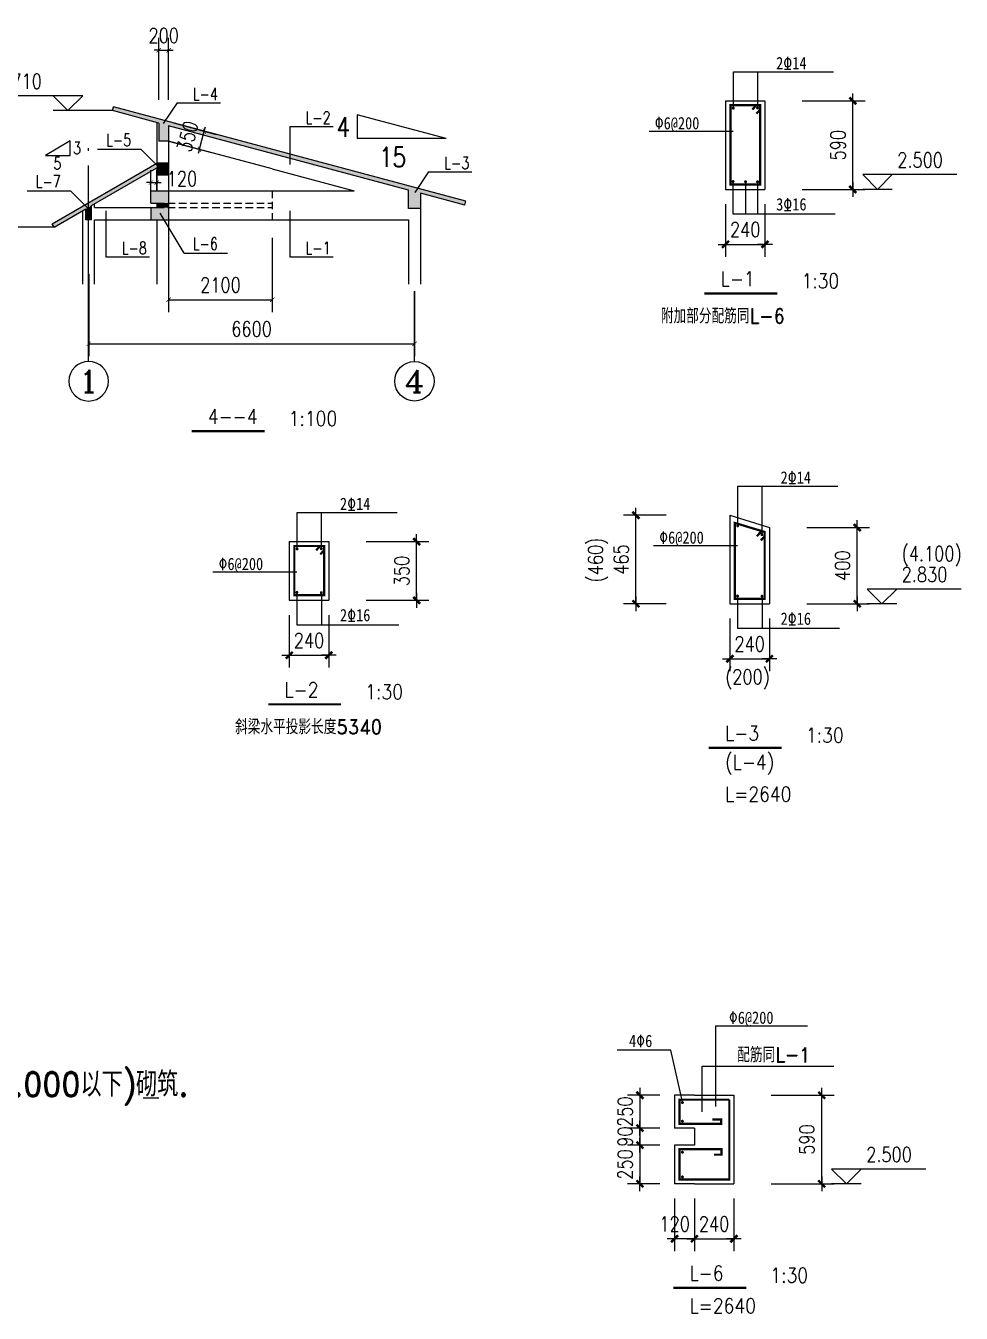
# Model space of a CAD drawing. Extents: x 79352 to 196427, y -253872 to -173208.
# Drawn here: x 111472 to 130424, y -244090 to -218011 of the extents above; entities that cross this region are included whole.
import ezdxf
from ezdxf.enums import TextEntityAlignment as Align

# ---------------------------------------------------------------- set-up
doc = ezdxf.new("R2010")
doc.units = 0
doc.header["$LTSCALE"] = 100
doc.header["$MEASUREMENT"] = 0
doc.header["$PDMODE"] = 34
doc.linetypes.add('ACAD_ISO04W100', pattern=[30.5, 24, -3, 0.5, -3])
doc.linetypes.add('DASHED', pattern=[0.75, 0.5, -0.25])
doc.layers.get('0').update_dxf_attribs({"color": 1, "linetype": 'CONTINUOUS'})
doc.layers.get('DEFPOINTS').update_dxf_attribs({"linetype": 'CONTINUOUS'})
for name, color, linetype in [('2', 200, 'CONTINUOUS'), ('AXIS', 3, 'CONTINUOUS'), ('AXIS_TEXT', 7, 'CONTINUOUS'), ('DIM', 9, 'CONTINUOUS'), ('DOTE', 252, 'ACAD_ISO04W100'), ('DRAW', 62, 'CONTINUOUS'), ('PUB_TEXT', 7, 'CONTINUOUS'), ('ROOF', 4, 'CONTINUOUS'), ('STAIR', 51, 'CONTINUOUS'), ('TXT', 253, 'CONTINUOUS'), ('构件名称', 2, 'CONTINUOUS'), ('柱', 2, 'CONTINUOUS'), ('钢筋', 1, 'CONTINUOUS')]:
    doc.layers.add(name, color=color, linetype=linetype)
doc.styles.add('COMPLEX', font='COMPLEX')
doc.styles.add('DIM_FONT', font='SIMPLEX', dxfattribs={"width": 0.8})
doc.styles.add('HZTXT3', font='romand.shx', dxfattribs={"bigfont": 'sqtxt.shx'})
doc.styles.add('SIMPLEX', font='SIMPLEX.SHX')
doc.styles.add('SUN1', font='SIMPLEX.shx', dxfattribs={"width": 0.8, "bigfont": 'hztxt.shx'})
doc.dimstyles.new('AXIS', dxfattribs={"dimtxt": 300, "dimasz": 90, "dimexe": 250, "dimexo": 0, "dimgap": 150, "dimtad": 1, "dimdec": 0, "dimrnd": 1, "dimtxsty": 'DIM_FONT', "dimblk": '_DIMX', "dimblk1": 'ARCHTICK', "dimblk2": 'ARCHTICK', "dimsah": 1, "dimcen": 2.5, "dimclrt": 7, "dimazin": 3, "dimtfac": 1, "dimtdec": 0, "dimtix": 1, "dimtmove": 0, "dimatfit": 3, "dimtvp": 0.8, "dimtolj": 1, "dimtzin": 0})
doc.dimstyles.get("Standard").update_dxf_attribs({"dimtxt": 0.18, "dimasz": 0.18, "dimexe": 0.18, "dimexo": 0.0625, "dimgap": 0.09, "dimtad": 0, "dimtih": 1, "dimtoh": 1, "dimdec": 4, "dimzin": 0, "dimtxsty": 'STANDARD', "dimcen": 0.09, "dimazin": 3, "dimtfac": 1, "dimtdec": 4, "dimtofl": 0, "dimtmove": 0, "dimatfit": 3, "dimtolj": 1, "dimtzin": 0})

# ---------------------------------------------------------------- blocks, each defined once
blk = doc.blocks.new('_AXISO')
blk.add_circle((0, 0), 0.5)
at = {"layer": 'AXIS_TEXT', "style": 'COMPLEX', "width": 1.041667}
blk.add_attdef('A', text='', height=0.56, dxfattribs=at).set_placement((-0.25, -0.28), (0.25, -0.28), align=Align.FIT)
blk = doc.blocks.new('_ARCHTICK')
at = {"color": 0, "linetype": 'BYBLOCK', "const_width": 0.15}
blk.add_lwpolyline([(-0.5, -0.5), (0.5, 0.5)], dxfattribs=at)
blk = doc.blocks.new('*D34')
at = {"color": 0, "linetype": 'BYBLOCK'}
for p, q in [((-30872, -202073), (-30872, -201658)), ((-30752, -202073), (-30752, -201658)), ((-30872, -201908), (-30962, -201908)), ((-30872, -201908), (-30752, -201908)), ((-30872, -201908), (-30752, -201908)), ((-30752, -201908), (-30662, -201908))]:
    blk.add_line(p, q, dxfattribs=at)
at = {"layer": 'DEFPOINTS', "color": 0, "linetype": 'BYBLOCK'}
for p in [(-30872, -202073), (-30752, -201908), (-30752, -202073)]:
    blk.add_point(p, dxfattribs=at)
at = {"color": 0, "linetype": 'BYBLOCK', "xscale": 90, "yscale": 90, "zscale": 90}
blk.add_blockref('_ARCHTICK', (-30872, -201908), dxfattribs=at)
at = {"color": 0, "linetype": 'BYBLOCK', "xscale": 90, "yscale": 90, "zscale": 90, "rotation": 180}
blk.add_blockref('_ARCHTICK', (-30752, -201908), dxfattribs=at)
at = {"color": 7, "linetype": 'BYBLOCK', "insert": (-30243, -201828), "char_height": 300, "attachment_point": 5, "style": 'DIM_FONT'}
blk.add_mtext('\\A1;120', dxfattribs=at)
blk = doc.blocks.new('_DIMX')
blk.add_line((-150, 0), (150, 0))
at = {"const_width": 50}
blk.add_lwpolyline([(-70, -70), (70, 70)], dxfattribs=at)
blk = doc.blocks.new('*D35')
at = {"color": 0, "linetype": 'BYBLOCK'}
for p, q in [((-30712, -200232), (-30712, -198977)), ((-30512, -200232), (-30512, -198977)), ((-30712, -199227), (-30802, -199227)), ((-30712, -199227), (-30512, -199227)), ((-30512, -199227), (-30422, -199227))]:
    blk.add_line(p, q, dxfattribs=at)
at = {"layer": 'DEFPOINTS', "color": 0, "linetype": 'BYBLOCK'}
for p in [(-30512, -199227), (-30712, -200232), (-30512, -200232)]:
    blk.add_point(p, dxfattribs=at)
at = {"color": 0, "linetype": 'BYBLOCK', "xscale": 90, "yscale": 90, "zscale": 90}
blk.add_blockref('_ARCHTICK', (-30712, -199227), dxfattribs=at)
at = {"color": 0, "linetype": 'BYBLOCK', "xscale": 90, "yscale": 90, "zscale": 90, "rotation": 180}
blk.add_blockref('_ARCHTICK', (-30512, -199227), dxfattribs=at)
at = {"color": 7, "linetype": 'BYBLOCK', "insert": (-30612, -198927), "char_height": 300, "attachment_point": 5, "style": 'DIM_FONT'}
blk.add_mtext('\\A1;200', dxfattribs=at)
blk = doc.blocks.new('*D36')
at = {"color": 0, "linetype": 'BYBLOCK'}
for p, q in [((-30414, -200699), (-29549, -200931)), ((-29790, -200866), (-29767, -200779)), ((-30512, -201066), (-29647, -201298)), ((-29888, -201233), (-29790, -200866)), ((-29888, -201233), (-29912, -201320))]:
    blk.add_line(p, q, dxfattribs=at)
at = {"layer": 'DEFPOINTS', "color": 0, "linetype": 'BYBLOCK'}
for p in [(-30414, -200699), (-30512, -201066), (-29790, -200866)]:
    blk.add_point(p, dxfattribs=at)
at = {"color": 0, "linetype": 'BYBLOCK', "xscale": 90, "yscale": 90, "zscale": 90}
for p, rotation in [((-29790, -200866), 254.9999999999995), ((-29888, -201233), 74.99999999999949)]:
    blk.add_blockref('_ARCHTICK', p, dxfattribs=dict(at, rotation=rotation))
at = {"color": 7, "linetype": 'BYBLOCK', "insert": (-30129, -200972), "char_height": 300, "attachment_point": 5, "rotation": 75, "style": 'DIM_FONT'}
blk.add_mtext('\\A1;350', dxfattribs=at)
blk = doc.blocks.new('*D37')
at = {"color": 0, "linetype": 'BYBLOCK'}
for p, q in [((-30512, -202663), (-30512, -204166)), ((-28412, -202663), (-28412, -204166)), ((-30512, -203916), (-28412, -203916))]:
    blk.add_line(p, q, dxfattribs=at)
at = {"layer": 'DEFPOINTS', "color": 0, "linetype": 'BYBLOCK'}
for p in [(-30512, -202663), (-28412, -202663), (-28412, -203916)]:
    blk.add_point(p, dxfattribs=at)
at = {"color": 0, "linetype": 'BYBLOCK', "xscale": 90, "yscale": 90, "zscale": 90, "rotation": 180}
blk.add_blockref('_ARCHTICK', (-30512, -203916), dxfattribs=at)
at = {"color": 0, "linetype": 'BYBLOCK', "xscale": 90, "yscale": 90, "zscale": 90}
blk.add_blockref('_ARCHTICK', (-28412, -203916), dxfattribs=at)
at = {"color": 7, "linetype": 'BYBLOCK', "insert": (-29462, -203616), "char_height": 300, "attachment_point": 5, "style": 'DIM_FONT'}
blk.add_mtext('\\A1;2100', dxfattribs=at)
blk = doc.blocks.new('*D38')
at = {"color": 0, "linetype": 'BYBLOCK'}
for p, q in [((-32132, -204109), (-32132, -205770)), ((-25532, -204453), (-25532, -205770)), ((-32132, -205520), (-25532, -205520))]:
    blk.add_line(p, q, dxfattribs=at)
at = {"layer": 'DEFPOINTS', "color": 0, "linetype": 'BYBLOCK'}
for p in [(-32132, -204109), (-25532, -204453), (-25532, -205520)]:
    blk.add_point(p, dxfattribs=at)
at = {"color": 0, "linetype": 'BYBLOCK', "xscale": 90, "yscale": 90, "zscale": 90, "rotation": 180}
blk.add_blockref('_ARCHTICK', (-32132, -205520), dxfattribs=at)
at = {"color": 0, "linetype": 'BYBLOCK', "xscale": 90, "yscale": 90, "zscale": 90}
blk.add_blockref('_ARCHTICK', (-25532, -205520), dxfattribs=at)
at = {"color": 7, "linetype": 'BYBLOCK', "insert": (-28832, -205220), "char_height": 300, "attachment_point": 5, "style": 'DIM_FONT'}
blk.add_mtext('\\A1;6600', dxfattribs=at)
blk = doc.blocks.new('*D39')
at = {"color": 0, "linetype": 'BYBLOCK'}
for p, q in [((-40894, -212999), (-39621, -212999)), ((-39871, -214792), (-39871, -213000)), ((-40894, -214793), (-39621, -214793))]:
    blk.add_line(p, q, dxfattribs=at)
at = {"layer": 'DEFPOINTS', "color": 0, "linetype": 'BYBLOCK'}
for p in [(-41194, -212999), (-39871, -212999), (-41194, -214793)]:
    blk.add_point(p, dxfattribs=at)
at = {"color": 0, "linetype": 'BYBLOCK'}
for p, rotation in [((-39871, -212999), 90), ((-39871, -214793), 270)]:
    blk.add_blockref('_DIMX', p, dxfattribs=dict(at, rotation=rotation))
at = {"color": 7, "linetype": 'BYBLOCK', "insert": (-40171, -213896), "char_height": 300, "attachment_point": 5, "rotation": 90, "style": 'DIM_FONT'}
blk.add_mtext('\\A1;590', dxfattribs=at)
blk = doc.blocks.new('*D40')
at = {"color": 0, "linetype": 'BYBLOCK'}
for p, q in [((-42451, -215093), (-42451, -216156)), ((-41651, -215093), (-41651, -216156)), ((-42452, -215906), (-42453, -215906)), ((-42451, -215906), (-41651, -215906)), ((-41650, -215906), (-41649, -215906))]:
    blk.add_line(p, q, dxfattribs=at)
at = {"layer": 'DEFPOINTS', "color": 0, "linetype": 'BYBLOCK'}
for p in [(-42451, -214793), (-41651, -214793), (-41651, -215906)]:
    blk.add_point(p, dxfattribs=at)
at = {"color": 0, "linetype": 'BYBLOCK'}
blk.add_blockref('_DIMX', (-42451, -215906), dxfattribs=at)
at = {"color": 0, "linetype": 'BYBLOCK', "rotation": 180}
blk.add_blockref('_DIMX', (-41651, -215906), dxfattribs=at)
at = {"color": 7, "linetype": 'BYBLOCK', "insert": (-42051, -215606), "char_height": 300, "attachment_point": 5, "style": 'DIM_FONT'}
blk.add_mtext('\\A1;240', dxfattribs=at)
blk = doc.blocks.new('*D41')
at = {"color": 0, "linetype": 'BYBLOCK'}
for p, q in [((-32748, -213605), (-31475, -213605)), ((-31725, -214792), (-31725, -213606)), ((-32748, -214793), (-31475, -214793))]:
    blk.add_line(p, q, dxfattribs=at)
at = {"layer": 'DEFPOINTS', "color": 0, "linetype": 'BYBLOCK'}
for p in [(-33048, -213605), (-31725, -213605), (-33048, -214793)]:
    blk.add_point(p, dxfattribs=at)
at = {"color": 0, "linetype": 'BYBLOCK'}
for p, rotation in [((-31725, -213605), 90), ((-31725, -214793), 270)]:
    blk.add_blockref('_DIMX', p, dxfattribs=dict(at, rotation=rotation))
at = {"color": 7, "linetype": 'BYBLOCK', "insert": (-32025, -214199), "char_height": 300, "attachment_point": 5, "rotation": 90, "style": 'DIM_FONT'}
blk.add_mtext('\\A1;350', dxfattribs=at)
blk = doc.blocks.new('*D42')
at = {"color": 0, "linetype": 'BYBLOCK'}
for p, q in [((-42451, -215093), (-42451, -216156)), ((-41651, -215093), (-41651, -216156)), ((-42452, -215906), (-42453, -215906)), ((-42451, -215906), (-41651, -215906)), ((-41650, -215906), (-41649, -215906))]:
    blk.add_line(p, q, dxfattribs=at)
at = {"layer": 'DEFPOINTS', "color": 0, "linetype": 'BYBLOCK'}
for p in [(-42451, -214793), (-41651, -214793), (-41651, -215906)]:
    blk.add_point(p, dxfattribs=at)
at = {"color": 0, "linetype": 'BYBLOCK'}
blk.add_blockref('_DIMX', (-42451, -215906), dxfattribs=at)
at = {"color": 0, "linetype": 'BYBLOCK', "rotation": 180}
blk.add_blockref('_DIMX', (-41651, -215906), dxfattribs=at)
at = {"color": 7, "linetype": 'BYBLOCK', "insert": (-42051, -215606), "char_height": 300, "attachment_point": 5, "style": 'DIM_FONT'}
blk.add_mtext('\\A1;240', dxfattribs=at)
blk = doc.blocks.new('*D43')
at = {"color": 0, "linetype": 'BYBLOCK'}
for p, q in [((-25104, -213249), (-23832, -213249)), ((-24082, -214792), (-24082, -213250)), ((-25104, -214793), (-23832, -214793))]:
    blk.add_line(p, q, dxfattribs=at)
at = {"layer": 'DEFPOINTS', "color": 0, "linetype": 'BYBLOCK'}
for p in [(-25404, -213249), (-24082, -213249), (-25404, -214793)]:
    blk.add_point(p, dxfattribs=at)
at = {"color": 0, "linetype": 'BYBLOCK'}
for p, rotation in [((-24082, -213249), 90), ((-24082, -214793), 270)]:
    blk.add_blockref('_DIMX', p, dxfattribs=dict(at, rotation=rotation))
at = {"color": 7, "linetype": 'BYBLOCK', "insert": (-24382, -214021), "char_height": 300, "attachment_point": 5, "rotation": 90, "style": 'DIM_FONT'}
blk.add_mtext('\\A1;400', dxfattribs=at)
blk = doc.blocks.new('*D44')
at = {"color": 0, "linetype": 'BYBLOCK'}
for p, q in [((-42451, -215093), (-42451, -216156)), ((-41651, -215093), (-41651, -216156)), ((-42452, -215906), (-42453, -215906)), ((-42451, -215906), (-41651, -215906)), ((-41650, -215906), (-41649, -215906))]:
    blk.add_line(p, q, dxfattribs=at)
at = {"layer": 'DEFPOINTS', "color": 0, "linetype": 'BYBLOCK'}
for p in [(-42451, -214793), (-41651, -214793), (-41651, -215906)]:
    blk.add_point(p, dxfattribs=at)
at = {"color": 0, "linetype": 'BYBLOCK'}
blk.add_blockref('_DIMX', (-42451, -215906), dxfattribs=at)
at = {"color": 0, "linetype": 'BYBLOCK', "rotation": 180}
blk.add_blockref('_DIMX', (-41651, -215906), dxfattribs=at)
at = {"color": 7, "linetype": 'BYBLOCK', "insert": (-42051, -215606), "char_height": 300, "attachment_point": 5, "style": 'DIM_FONT'}
blk.add_mtext('\\A1;240', dxfattribs=at)
blk = doc.blocks.new('*D45')
at = {"color": 0, "linetype": 'BYBLOCK'}
for p, q in [((-26962, -212999), (-27822, -212999)), ((-27572, -214792), (-27572, -213000)), ((-26962, -214793), (-27822, -214793))]:
    blk.add_line(p, q, dxfattribs=at)
at = {"layer": 'DEFPOINTS', "color": 0, "linetype": 'BYBLOCK'}
for p in [(-27572, -212999), (-26662, -212999), (-26662, -214793)]:
    blk.add_point(p, dxfattribs=at)
at = {"color": 0, "linetype": 'BYBLOCK'}
for p, rotation in [((-27572, -212999), 90), ((-27572, -214793), 270)]:
    blk.add_blockref('_DIMX', p, dxfattribs=dict(at, rotation=rotation))
at = {"color": 7, "linetype": 'BYBLOCK', "insert": (-27872, -213896), "char_height": 300, "attachment_point": 5, "rotation": 90, "style": 'DIM_FONT'}
blk.add_mtext('\\A1;465', dxfattribs=at)
blk = doc.blocks.new('*D57')
at = {"color": 0, "linetype": 'BYBLOCK'}
for p, q in [((-40894, -212999), (-39621, -212999)), ((-39871, -214792), (-39871, -213000)), ((-40894, -214793), (-39621, -214793))]:
    blk.add_line(p, q, dxfattribs=at)
at = {"layer": 'DEFPOINTS', "color": 0, "linetype": 'BYBLOCK'}
for p in [(-41194, -212999), (-39871, -212999), (-41194, -214793)]:
    blk.add_point(p, dxfattribs=at)
at = {"color": 0, "linetype": 'BYBLOCK'}
for p, rotation in [((-39871, -212999), 90), ((-39871, -214793), 270)]:
    blk.add_blockref('_DIMX', p, dxfattribs=dict(at, rotation=rotation))
at = {"color": 7, "linetype": 'BYBLOCK', "insert": (-40171, -213896), "char_height": 300, "attachment_point": 5, "rotation": 90, "style": 'DIM_FONT'}
blk.add_mtext('\\A1;590', dxfattribs=at)
blk = doc.blocks.new('*D58')
at = {"color": 0, "linetype": 'BYBLOCK'}
for p, q in [((-42451, -215093), (-42451, -216156)), ((-41651, -215093), (-41651, -216156)), ((-42452, -215906), (-42453, -215906)), ((-42451, -215906), (-41651, -215906)), ((-41650, -215906), (-41649, -215906))]:
    blk.add_line(p, q, dxfattribs=at)
at = {"layer": 'DEFPOINTS', "color": 0, "linetype": 'BYBLOCK'}
for p in [(-42451, -214793), (-41651, -214793), (-41651, -215906)]:
    blk.add_point(p, dxfattribs=at)
at = {"color": 0, "linetype": 'BYBLOCK'}
blk.add_blockref('_DIMX', (-42451, -215906), dxfattribs=at)
at = {"color": 0, "linetype": 'BYBLOCK', "rotation": 180}
blk.add_blockref('_DIMX', (-41651, -215906), dxfattribs=at)
at = {"color": 7, "linetype": 'BYBLOCK', "insert": (-42051, -215606), "char_height": 300, "attachment_point": 5, "style": 'DIM_FONT'}
blk.add_mtext('\\A1;240', dxfattribs=at)
blk = doc.blocks.new('*D59')
at = {"color": 0, "linetype": 'BYBLOCK'}
for p, q in [((-18757, -212999), (-19410, -212999)), ((-19160, -212998), (-19160, -212997)), ((-19160, -212999), (-19160, -213665)), ((-18757, -213665), (-19410, -213665)), ((-19160, -213666), (-19160, -213667))]:
    blk.add_line(p, q, dxfattribs=at)
at = {"layer": 'DEFPOINTS', "color": 0, "linetype": 'BYBLOCK'}
for p in [(-18457, -212999), (-19160, -213665), (-18457, -213665)]:
    blk.add_point(p, dxfattribs=at)
at = {"color": 0, "linetype": 'BYBLOCK'}
for p, rotation in [((-19160, -212999), 270), ((-19160, -213665), 90)]:
    blk.add_blockref('_DIMX', p, dxfattribs=dict(at, rotation=rotation))
at = {"color": 7, "linetype": 'BYBLOCK', "insert": (-19460, -213332), "char_height": 300, "attachment_point": 5, "rotation": 90, "style": 'DIM_FONT'}
blk.add_mtext('\\A1;250', dxfattribs=at)
blk = doc.blocks.new('*D60')
at = {"color": 0, "linetype": 'BYBLOCK'}
for p, q in [((-18757, -213665), (-19410, -213665)), ((-19160, -213664), (-19160, -213663)), ((-19160, -213665), (-19160, -214010)), ((-18757, -214010), (-19410, -214010)), ((-19160, -214011), (-19160, -214012))]:
    blk.add_line(p, q, dxfattribs=at)
at = {"layer": 'DEFPOINTS', "color": 0, "linetype": 'BYBLOCK'}
for p in [(-18457, -213665), (-19160, -214010), (-18457, -214010)]:
    blk.add_point(p, dxfattribs=at)
at = {"color": 0, "linetype": 'BYBLOCK'}
for p, rotation in [((-19160, -213665), 270), ((-19160, -214010), 90)]:
    blk.add_blockref('_DIMX', p, dxfattribs=dict(at, rotation=rotation))
at = {"color": 7, "linetype": 'BYBLOCK', "insert": (-19460, -213837), "char_height": 300, "attachment_point": 5, "rotation": 90, "style": 'DIM_FONT'}
blk.add_mtext('\\A1;90', dxfattribs=at)
blk = doc.blocks.new('*D61')
at = {"color": 0, "linetype": 'BYBLOCK'}
for p, q in [((-18757, -214010), (-19410, -214010)), ((-19160, -214009), (-19160, -214008)), ((-19160, -214010), (-19160, -214793)), ((-18757, -214793), (-19410, -214793)), ((-19160, -214794), (-19160, -214795))]:
    blk.add_line(p, q, dxfattribs=at)
at = {"layer": 'DEFPOINTS', "color": 0, "linetype": 'BYBLOCK'}
for p in [(-18457, -214010), (-19160, -214793), (-18457, -214793)]:
    blk.add_point(p, dxfattribs=at)
at = {"color": 0, "linetype": 'BYBLOCK'}
for p, rotation in [((-19160, -214010), 270), ((-19160, -214793), 90)]:
    blk.add_blockref('_DIMX', p, dxfattribs=dict(at, rotation=rotation))
at = {"color": 7, "linetype": 'BYBLOCK', "insert": (-19460, -214401), "char_height": 300, "attachment_point": 5, "rotation": 90, "style": 'DIM_FONT'}
blk.add_mtext('\\A1;250', dxfattribs=at)
blk = doc.blocks.new('*D62')
at = {"color": 0, "linetype": 'BYBLOCK'}
for p, q in [((-18457, -215093), (-18457, -216156)), ((-18057, -215393), (-18057, -216156)), ((-18058, -215906), (-18456, -215906))]:
    blk.add_line(p, q, dxfattribs=at)
at = {"layer": 'DEFPOINTS', "color": 0, "linetype": 'BYBLOCK'}
for p in [(-18457, -214793), (-18057, -215093), (-18457, -215906)]:
    blk.add_point(p, dxfattribs=at)
at = {"color": 0, "linetype": 'BYBLOCK', "rotation": 180}
blk.add_blockref('_DIMX', (-18457, -215906), dxfattribs=at)
at = {"color": 0, "linetype": 'BYBLOCK'}
blk.add_blockref('_DIMX', (-18057, -215906), dxfattribs=at)
at = {"color": 7, "linetype": 'BYBLOCK', "insert": (-18457, -215606), "char_height": 300, "attachment_point": 5, "style": 'DIM_FONT'}
blk.add_mtext('\\A1;120', dxfattribs=at)

msp = doc.modelspace()

# ---------------------------------------------------------------- linework, layer by layer
msp.add_circle((119346.5, -225212.6), 400)
at = {"layer": '2'}
for points in [[(113247.2, -219653.5), (120387.2, -221566.6), (113226.5, -219730.8), (120366.5, -221643.9)], [(114166.5, -219982.6), (114366.5, -220036.2), (114166.5, -220346.8), (114366.5, -220346.8)], [(112006.5, -222021), (114126.5, -220797.1), (112046.5, -222090.3), (114126.5, -220889.4)], [(114126.5, -220797.1), (114366.5, -220797.1), (114126.5, -221028), (114366.5, -221028)], [(114006.5, -221353.9), (114366.5, -221353.9), (114006.5, -221603.9), (114366.5, -221603.9)], [(119226.5, -221338.5), (119466.5, -221402.8), (119226.5, -221713.3), (119466.5, -221713.3)], [(112686.5, -221720.8), (112806.5, -221651.5), (112686.5, -221943.9), (112806.5, -221943.9)], [(114126.5, -221603.9), (114366.5, -221603.9), (114126.5, -221693.9), (114366.5, -221693.9)], [(114006.5, -221693.9), (114366.5, -221693.9), (114006.5, -221943.9), (114366.5, -221943.9)]]:
    msp.add_solid(points, dxfattribs=at)
at = {"layer": 'AXIS'}
for p, q in [((112746.5, -224812.6), (112746.5, -223042.8)), ((119346.5, -224812.6), (119346.5, -223387.4))]:
    msp.add_line(p, q, dxfattribs=at)
at = {"layer": 'DIM'}
for p, q in [((125807.2, -218944.9), (127835.4, -218944.9)), ((125807.2, -219668.8), (125807.2, -218944.9)), ((126301.8, -219668.8), (126301.8, -218944.9)), ((125803.2, -220150.1), (124098.9, -220150.1)), ((125799.1, -221170.4), (125799.1, -221821.9)), ((126055.2, -221170.4), (126055.2, -221821.9)), ((126298.1, -221170.4), (126298.1, -221821.9)), ((125799.1, -221821.9), (127867.6, -221821.9)), ((125897, -227338.5), (127925.2, -227338.5)), ((125897, -228129.1), (125897, -227338.5)), ((126391.7, -228312.2), (126391.7, -227338.5)), ((116970.5, -227872.9), (118998.8, -227872.9)), ((116970.5, -228596.8), (116970.5, -227872.9)), ((117465.2, -228596.8), (117465.2, -227872.9)), ((125893, -228543.7), (124188.8, -228543.7)), ((116966.5, -229078.1), (115262.3, -229078.1)), ((116962.5, -229492.8), (116962.5, -230144.3)), ((117461.5, -229492.8), (117461.5, -230144.3)), ((125889, -229564), (125889, -230215.5)), ((126388, -229564), (126388, -230215.5)), ((116962.5, -230144.3), (119031, -230144.3)), ((125889, -230215.5), (127957.5, -230215.5)), ((125177.2, -239087.2), (127843.9, -239087.2)), ((125177.2, -240011.5), (125177.2, -239087.2))]:
    msp.add_line(p, q, dxfattribs=at)
at = {"layer": 'DOTE'}
msp.add_line((112746.5, -223243.9), (112746.5, -220436.8), dxfattribs=at)
at = {"layer": 'DRAW'}
for p, q in [((112626.5, -219430.8), (110719.9, -219430.8)), ((112026.5, -219430.8), (112326.5, -219730.8)), ((112326.5, -219730.8), (112626.5, -219430.8)), ((113226.5, -219730.8), (112026.5, -219730.8)), ((129027.5, -221326.4), (128427.5, -221326.4)), ((112046.5, -222090.3), (110846.5, -222090.3)), ((129117.4, -229720.1), (128517.4, -229720.1)), ((128397.5, -241468.7), (127797.5, -241468.7))]:
    msp.add_line(p, q, dxfattribs=at)
for points in [[(130334, -221026.4), (128427.5, -221026.4), (128727.5, -221326.4), (129027.5, -221026.4)], [(130423.9, -229420.1), (128517.4, -229420.1), (128817.4, -229720.1), (129117.4, -229420.1)], [(129704, -241168.7), (127797.5, -241168.7), (128097.5, -241468.7), (128397.5, -241168.7)]]:
    msp.add_lwpolyline(points, dxfattribs=at)
at = {"layer": 'ROOF'}
for p, q in [((113226.5, -219730.8), (113247.2, -219653.5)), ((114166.5, -219982.6), (113226.5, -219730.8)), ((120387.2, -221566.6), (113247.2, -219653.5)), ((119226.5, -221338.5), (114366.5, -220036.2)), ((112006.5, -222021), (114126.5, -220797.1)), ((112806.5, -221651.5), (114126.5, -220889.4)), ((120366.5, -221643.9), (119466.5, -221402.8)), ((120366.5, -221643.9), (120387.2, -221566.6)), ((112046.5, -222090.3), (112686.5, -221720.8)), ((112046.5, -222090.3), (112006.5, -222021))]:
    msp.add_line(p, q, dxfattribs=at)
at = {"layer": 'STAIR'}
for p, q in [((118185.9, -219815.5), (118185.9, -220297.8)), ((119985.9, -220297.8), (118185.9, -219815.5)), ((114126.5, -219971.9), (114126.5, -220797.1)), ((114166.5, -219982.6), (114166.5, -220346.8)), ((114366.5, -220036.2), (114366.5, -221353.9)), ((116466.5, -220909.5), (114366.5, -220346.8)), ((119985.9, -220297.8), (118185.9, -220297.8)), ((114126.5, -220889.4), (114126.5, -221353.9)), ((114006.5, -221353.9), (116466.5, -221353.9)), ((114006.5, -221603.9), (114006.5, -221353.9)), ((114366.5, -221353.9), (116466.5, -221353.9)), ((119466.5, -221402.8), (119466.5, -223243.9)), ((114006.5, -221603.9), (114126.5, -221603.9)), ((114126.5, -221603.9), (114126.5, -221693.9)), ((114366.5, -221603.9), (114366.5, -221693.9)), ((112866.5, -221693.9), (114126.5, -221693.9)), ((114006.5, -221693.9), (114006.5, -221943.9)), ((112866.5, -221943.9), (114026.5, -221943.9)), ((112866.5, -221943.9), (116466.5, -221943.9)), ((114126.5, -221943.9), (114126.5, -223243.9)), ((114366.5, -221943.9), (114366.5, -223243.9)), ((119226.5, -221943.9), (119226.5, -223243.9))]:
    msp.add_line(p, q, dxfattribs=at)
at = {"layer": 'STAIR', "linetype": 'DASHED', "ltscale": 3}
msp.add_line((116466.5, -221353.9), (116466.5, -221943.9), dxfattribs=at)
at = {"layer": '构件名称'}
for p, q in [((125646.9, -219532.4), (126446.9, -219532.4)), ((125646.9, -219532.4), (125646.9, -221326.4)), ((126446.9, -219532.4), (126446.9, -221326.4)), ((125646.9, -221326.4), (126446.9, -221326.4)), ((125736.8, -227926.1), (126536.8, -228175.9)), ((125736.8, -227926.1), (125736.8, -229720.1)), ((126536.8, -228175.9), (126536.8, -229720.1)), ((116810.3, -228460.4), (117610.3, -228460.4)), ((116810.3, -228460.4), (116810.3, -229648.8)), ((117610.3, -228460.4), (117610.3, -229648.8)), ((116810.3, -229648.8), (117610.3, -229648.8)), ((125736.8, -229720.1), (126536.8, -229720.1)), ((124616.9, -239674.7), (124616.9, -240340.4)), ((125016.9, -239674.7), (125816.9, -239674.7)), ((125816.9, -239674.7), (125816.9, -241468.7)), ((125016.9, -240340.4), (125016.9, -240685.1)), ((124616.9, -240685.1), (124616.9, -241468.7)), ((125016.9, -241468.7), (125816.9, -241468.7))]:
    msp.add_line(p, q, dxfattribs=at)
at = {"layer": '构件名称', "const_width": 45}
for points in [[(125220.2, -223433.9), (126696.7, -223433.9)], [(114832.5, -226222.1), (116309.1, -226222.1)], [(116383.6, -231756.3), (117860.1, -231756.3)], [(125310, -232635.7), (126786.6, -232635.7)], [(124590.2, -243576.2), (126066.7, -243576.2)]]:
    msp.add_lwpolyline(points, dxfattribs=at)
at = {"layer": '柱'}
for p, q in [((114536.3, -219575.6), (114257.8, -219991.2)), ((114536.3, -219575.6), (115416.4, -219575.6)), ((116821.6, -220052.7), (117701.7, -220052.7)), ((116821.6, -220052.7), (116821.6, -220821.1)), ((112369.2, -220342.4), (111869.2, -220642.4)), ((112369.2, -220642.4), (112369.2, -220342.4)), ((114366.5, -220346.8), (114166.5, -220346.8)), ((112925.1, -220512.1), (113805.2, -220512.1)), ((113805.2, -220512.1), (114149.7, -220855.1)), ((111869.2, -220642.4), (112369.2, -220642.4)), ((114366.5, -220797.1), (114126.5, -220797.1)), ((114126.5, -221028), (114366.5, -221028)), ((116466.5, -220909.5), (118125.1, -221353.9)), ((119630.9, -220969.9), (119352.4, -221385.6)), ((119630.9, -220969.9), (120511, -220969.9)), ((111497.5, -221354.7), (112377.6, -221354.7)), ((112377.6, -221354.7), (112722.1, -221697.7)), ((114366.5, -221353.9), (114366.5, -221943.9)), ((116466.5, -221353.9), (118125.1, -221353.9)), ((119226.5, -221713.3), (119226.5, -221338.5)), ((112806.5, -221943.9), (112806.5, -221651.5)), ((112866.5, -221693.9), (112866.5, -221616.9)), ((112626.5, -223243.9), (112626.5, -221755.5)), ((112686.5, -221943.9), (112686.5, -221720.8)), ((113096.7, -221757.6), (113096.7, -222693.1)), ((114681.1, -222616.5), (114197.9, -221806.4)), ((116821.6, -221757.6), (116821.6, -222693.1)), ((119466.5, -221713.3), (119226.5, -221713.3)), ((112806.5, -221943.9), (112686.5, -221943.9)), ((112866.5, -223243.9), (112866.5, -221943.9)), ((116466.5, -221943.9), (119226.5, -221943.9)), ((113096.7, -222693.1), (113976.8, -222693.1)), ((114681.1, -222616.5), (115561.2, -222616.5)), ((116821.6, -222693.1), (117701.7, -222693.1)), ((125453.1, -239902.7), (125453.1, -238268)), ((125453.1, -238268), (127310.6, -238268)), ((124537.1, -238760.8), (123451.2, -238760.8)), ((124780, -239810.2), (124537.1, -238760.8)), ((113847.8, -239728.6), (114171, -239728.6)), ((125016.9, -239674.7), (124616.9, -239674.7)), ((125016.9, -240340.4), (124616.9, -240340.4)), ((125016.9, -240685.1), (124616.9, -240685.1)), ((125016.9, -241468.7), (124616.9, -241468.7))]:
    msp.add_line(p, q, dxfattribs=at)
at = {"layer": '柱', "linetype": 'DASHED', "ltscale": 3}
for p, q in [((114126.5, -221603.9), (116466.5, -221603.9)), ((114126.5, -221693.9), (116466.5, -221693.9))]:
    msp.add_line(p, q, dxfattribs=at)
at = {"layer": '柱', "const_width": 45}
for points in [[(125725.9, -239764.2), (124716.2, -239764.2), (124716.2, -240254.4), (125559.2, -240254.4), (125559.2, -240164), (125378.3, -240164)], [(125725.9, -239764.2), (125725.9, -241382.3), (124716.2, -241382.3), (124716.2, -240768.4), (125568.8, -240768.4), (125568.8, -240877.8), (125411.6, -240877.8)]]:
    msp.add_lwpolyline(points, dxfattribs=at)
at = {"layer": '钢筋', "const_width": 45}
for points in [[(125748.8, -221224.5), (126352.2, -221224.5), (126352.2, -219621.5), (125748.8, -219621.5)], [(125838.7, -229618.1), (126442.1, -229618.1), (126442.1, -228265), (125838.7, -228081.8)], [(116912.2, -229546.9), (117515.6, -229546.9), (117515.6, -228549.5), (116912.2, -228549.5)]]:
    msp.add_lwpolyline(points, close=True, dxfattribs=at)
at = {"layer": '钢筋', "const_width": 30}
for points in [[(125789.8, -219680.1, 1), (125819.8, -219680.1, 1)], [(126282.3, -219676.4, 1), (126312.3, -219676.4, 1)], [(125786, -221167.1, 1), (125816, -221167.1, 1)], [(126038.9, -221170.4, 1), (126068.9, -221170.4, 1)], [(126282.2, -221172.1, 1), (126312.2, -221172.1, 1)], [(125879.7, -228140.4, 1), (125909.7, -228140.4, 1)], [(126372.2, -228319.8, 1), (126402.2, -228319.8, 1)], [(116953.2, -228608.1, 1), (116983.2, -228608.1, 1)], [(117445.7, -228604.4, 1), (117475.7, -228604.4, 1)], [(116949.4, -229489.5, 1), (116979.4, -229489.5, 1)], [(117445.6, -229494.5, 1), (117475.6, -229494.5, 1)], [(125875.9, -229560.8, 1), (125905.9, -229560.8, 1)], [(126372.1, -229565.7, 1), (126402.1, -229565.7, 1)], [(124759.7, -239822.3, 1), (124789.7, -239822.3, 1)], [(124759.7, -240200.7, 1), (124789.7, -240200.7, 1)], [(124759.7, -240828.9, 1), (124789.7, -240828.9, 1)], [(124759.7, -241328.6, 1), (124789.7, -241328.6, 1)]]:
    msp.add_lwpolyline(points, format="xyb", close=True, dxfattribs=at)
at = {"layer": '钢筋', "const_width": 45}
for points in [[(126272.5, -219621.8), (126191.9, -219708.6)], [(126354.9, -219705.1), (126274.3, -219791.9)], [(126362.4, -228265.3), (126281.7, -228352.1)], [(126444.8, -228348.5), (126364.2, -228435.3)], [(117435.9, -228549.8), (117355.3, -228636.6)], [(117518.3, -228633.1), (117437.7, -228719.9)]]:
    msp.add_lwpolyline(points, dxfattribs=at)

# ---------------------------------------------------------------- block references
at = {"layer": 'AXIS'}
ref = msp.add_blockref('_AXISO', (112746.5, -225212.6), dxfattribs=dict(at, xscale=-800, yscale=800, zscale=800, rotation=180))
ref.add_attrib('A', '1', dxfattribs={"layer": 'AXIS_TEXT', "height": 448, "style": 'COMPLEX', "width": 2.083333}).set_placement((112546.5, -225436.6), (112946.5, -225436.6), align=Align.FIT)

# ---------------------------------------------------------------- texts
at = {"layer": 'AXIS', "style": 'SIMPLEX', "width": 0.75}
for s, p in [('L-4', (114856.9, -219519.8)), ('L-2', (117142.1, -219997)), ('3', (112431.4, -220612.7)), ('L-5', (113101.4, -220447.3)), ('5', (112032.6, -220921.4)), ('L-3', (119951.5, -220914.2)), ('L-7', (111673.8, -221290)), ('L-8', (113417.3, -222637.4)), ('L-6', (114857.4, -222551.8)), ('L-1', (117142.1, -222637.4))]:
    msp.add_text(s, height=250, dxfattribs=at).set_placement(p)
at = {"layer": 'AXIS_TEXT', "style": 'COMPLEX', "width": 1.171875}
msp.add_attdef('4', text='', height=448, dxfattribs=at).set_placement((119146.5, -225436.6), (119546.5, -225436.6), align=Align.FIT)
at = {"layer": 'DIM', "width": 0.85}
for s, p in [('2%%13114', (126674.1, -218892.3)), ('%%1306@200', (124213.6, -220108.5)), ('3%%13116', (126674.1, -221752.3)), ('2%%13114', (126764, -227286)), ('2%%13114', (117837.5, -227820.3)), ('%%1306@200', (124303.4, -228502.1)), ('%%1306@200', (115376.9, -229036.5)), ('2%%13116', (117837.5, -230074.7)), ('2%%13116', (126764, -230145.9)), ('%%1306@200', (125715.5, -238227.9)), ('4%%1306', (123693.7, -238699.1))]:
    msp.add_text(s, height=250, dxfattribs=at).set_placement(p)
at = {"layer": 'DRAW', "style": 'DIM_FONT'}
for s, width, p in [('4.710', 0.8, (110871.7, -219285.8)), ('2.500', 0.8, (129127.6, -220881.4)), ('L-1', 0.85, (125550.7, -223287.7)), ('1:30', 0.85, (127186.4, -223329.1)), ('4--4', 0.85, (115163, -226075.9)), ('1:100', 0.85, (116798.8, -226117.3)), ('(4.100)', 0.8, (129217.5, -228855.5)), ('2.830', 0.8, (129217.5, -229275.1)), ('(200)', 0.8, (125640.5, -231350.2)), ('L-2', 0.85, (116714.1, -231610.2)), ('1:30', 0.85, (118349.8, -231651.5)), ('L-3', 0.85, (125640.6, -232489.6)), ('1:30', 0.85, (127276.3, -232530.9)), ('(L-4)', 0.85, (125640.6, -233077.1)), ('L=2640', 0.85, (125640.6, -233724.3)), ('2.500', 0.8, (128497.6, -241023.7)), ('L-6', 0.85, (124920.7, -243430)), ('1:30', 0.85, (126556.4, -243471.4)), ('L=2640', 0.85, (124920.7, -244090.4))]:
    msp.add_text(s, height=300, dxfattribs=dict(at, width=width)).set_placement(p)
at = {"layer": 'DRAW', "style": 'DIM_FONT', "width": 0.8}
msp.add_text('(460)', height=300, rotation=90, dxfattribs=at).set_placement((123164.9, -229285.5))
at = {"layer": 'PUB_TEXT', "style": 'SUN1', "width": 0.8}
for s, p in [('4', (117768, -220261.6)), ('15', (118628.8, -220871.2))]:
    msp.add_text(s, height=400, dxfattribs=at).set_placement(p)
at = {"layer": 'TXT', "style": 'HZTXT3', "width": 0.9}
for s, height, p in [('附加部分配筋同L-6', 300, (124338.7, -224040.5)), ('斜梁水平投影长度5340', 300, (115713.4, -232362.9)), ('配筋同L-1', 300, (125885.2, -239006.1)), ('9.墙体用Mu10粘土空心砖,M5混合砂浆(+0.000以上),M5水泥砂浆(+0.000以下)砌筑.', 500, (95262.5, -239702.1))]:
    msp.add_text(s, height=height, dxfattribs=at).set_placement(p)

# ---------------------------------------------------------------- dimensions: what is measured, and where the dimension line sits
at = {"layer": 'AXIS'}
for base, p1, p2, picture, middle, set_off in [((114366.5, -218507.8), (114166.5, -219512.8), (114366.5, -219512.8), '*D35', (114266.5, -218207.8), (144878.8, -19280.9)), ((116466.5, -223561.2), (114366.5, -222308.6), (116466.5, -222308.6), '*D37', (115416.5, -223261.2), (144878.8, -19645.6)), ((119346.5, -224453.9), (112746.5, -223042.8), (119346.5, -223387.4), '*D38', (116046.5, -224153.9), (144878.8, -18934))]:
    dim = msp.add_linear_dim(base=base, p1=p1, p2=p2, dimstyle='AXIS', dxfattribs=at)
    dim.commit()
    dim.dimension.update_dxf_attribs({"geometry": picture, "text_midpoint": middle, "insert": set_off})
dim = msp.add_aligned_dim(p1=(114366.5, -220346.8), p2=(114464.8, -219979.8), distance=-645.9, text='350', dimstyle='AXIS', dxfattribs=at)
dim.commit()
dim.dimension.update_dxf_attribs({"geometry": '*D36', "text_midpoint": (114749.8, -220252.8), "insert": (144878.8, -19280.9)})
dim = msp.add_linear_dim(base=(114126.5, -221188.7), p1=(114006.5, -221353.9), p2=(114126.5, -221353.9), angle=0, dimstyle='AXIS', dxfattribs=at)
dim.commit()
dim.dimension.update_dxf_attribs({"geometry": '*D34', "text_midpoint": (114636.2, -221108.7), "dimtype": 161, "insert": (144878.8, -19280.9)})
at = {"layer": '构件名称'}
for base, p1, p2, text, picture, middle, set_off in [((128227.5, -219532.4), (126904.7, -221326.4), (126904.7, -219532.4), '590', '*D39', (127927.5, -220429.4), (168098.2, -6533.3)), ((123833.6, -227926.1), (124743, -229720.1), (124743, -227926.1), '465', '*D45', (123533.6, -228823.1), (151405.1, -14926.9)), ((128317.4, -228175.9), (126994.6, -229720.1), (126994.6, -228175.9), '400', '*D43', (128017.4, -228948), (152398.9, -14926.9)), ((119390.9, -228460.4), (118068.1, -229648.8), (118068.1, -228460.4), '350', '*D41', (119090.9, -229054.6), (151115.7, -14855.7)), ((123914.4, -240340.4), (124616.9, -239674.7), (124616.9, -240340.4), '250', '*D59', (123614.4, -240007.5), (143074.4, -26675.5)), ((127597.5, -239674.7), (126274.7, -241468.7), (126274.7, -239674.7), '590', '*D57', (127297.5, -240571.7), (167468.3, -26675.5)), ((123914.4, -240685.1), (124616.9, -240340.4), (124616.9, -240685.1), '90', '*D60', (123614.4, -240512.7), (143074.4, -26675.5)), ((123914.4, -241468.7), (124616.9, -240685.1), (124616.9, -241468.7), '250', '*D61', (123614.4, -241076.9), (143074.4, -26675.5))]:
    dim = msp.add_linear_dim(base=base, p1=p1, p2=p2, angle=90, text=text, dimstyle='STANDARD', override={"dimtxt": 300, "dimasz": 1, "dimexe": 250, "dimexo": 300, "dimgap": 150, "dimtad": 1, "dimtih": 0, "dimtoh": 0, "dimdec": 0, "dimlfac": 0.3, "dimtxsty": 'DIM_FONT', "dimblk": '_DIMX', "dimblk1": '_DIMX', "dimblk2": '_DIMX', "dimsah": 1, "dimclrt": 7, "dimtdec": 0, "dimtix": 1, "dimtofl": 1}, dxfattribs=at)
    dim.commit()
    dim.dimension.update_dxf_attribs({"geometry": picture, "text_midpoint": middle, "insert": set_off})
for base, p1, p2, picture, middle, set_off in [((126446.9, -222439.2), (125646.9, -221326.4), (126446.9, -221326.4), '*D40', (126046.9, -222139.2), (168098.2, -6533.3)), ((117610.3, -230761.6), (116810.3, -229648.8), (117610.3, -229648.8), '*D42', (117210.3, -230461.6), (159261.6, -14855.7)), ((126536.8, -230832.8), (125736.8, -229720.1), (126536.8, -229720.1), '*D44', (126136.8, -230532.8), (168188.1, -14926.9)), ((125816.9, -242581.4), (125016.9, -241468.7), (125816.9, -241468.7), '*D58', (125416.9, -242281.4), (167468.3, -26675.5))]:
    dim = msp.add_linear_dim(base=base, p1=p1, p2=p2, text='240', dimstyle='STANDARD', override={"dimtxt": 300, "dimasz": 1, "dimexe": 250, "dimexo": 300, "dimgap": 150, "dimtad": 1, "dimtih": 0, "dimtoh": 0, "dimdec": 0, "dimlfac": 0.3, "dimtxsty": 'DIM_FONT', "dimblk": '_DIMX', "dimblk1": '_DIMX', "dimblk2": '_DIMX', "dimsah": 1, "dimclrt": 7, "dimtdec": 0, "dimtix": 1, "dimtofl": 1}, dxfattribs=at)
    dim.commit()
    dim.dimension.update_dxf_attribs({"geometry": picture, "text_midpoint": middle, "insert": set_off})
dim = msp.add_linear_dim(base=(124616.9, -242581.4), p1=(125016.9, -241768.7), p2=(124616.9, -241468.7), dimstyle='STANDARD', override={"dimtxt": 300, "dimasz": 1, "dimexe": 250, "dimexo": 300, "dimgap": 150, "dimtad": 1, "dimtih": 0, "dimtoh": 0, "dimdec": 0, "dimlfac": 0.3, "dimtxsty": 'DIM_FONT', "dimblk": '_DIMX', "dimblk1": '_DIMX', "dimblk2": '_DIMX', "dimsah": 1, "dimclrt": 7, "dimtdec": 0, "dimtix": 1, "dimtofl": 1}, dxfattribs=at)
dim.commit()
dim.dimension.update_dxf_attribs({"geometry": '*D62', "text_midpoint": (124616.9, -242281.4), "dimtype": 160, "insert": (143074.4, -26675.5)})

doc.saveas('drawing.dxf')
